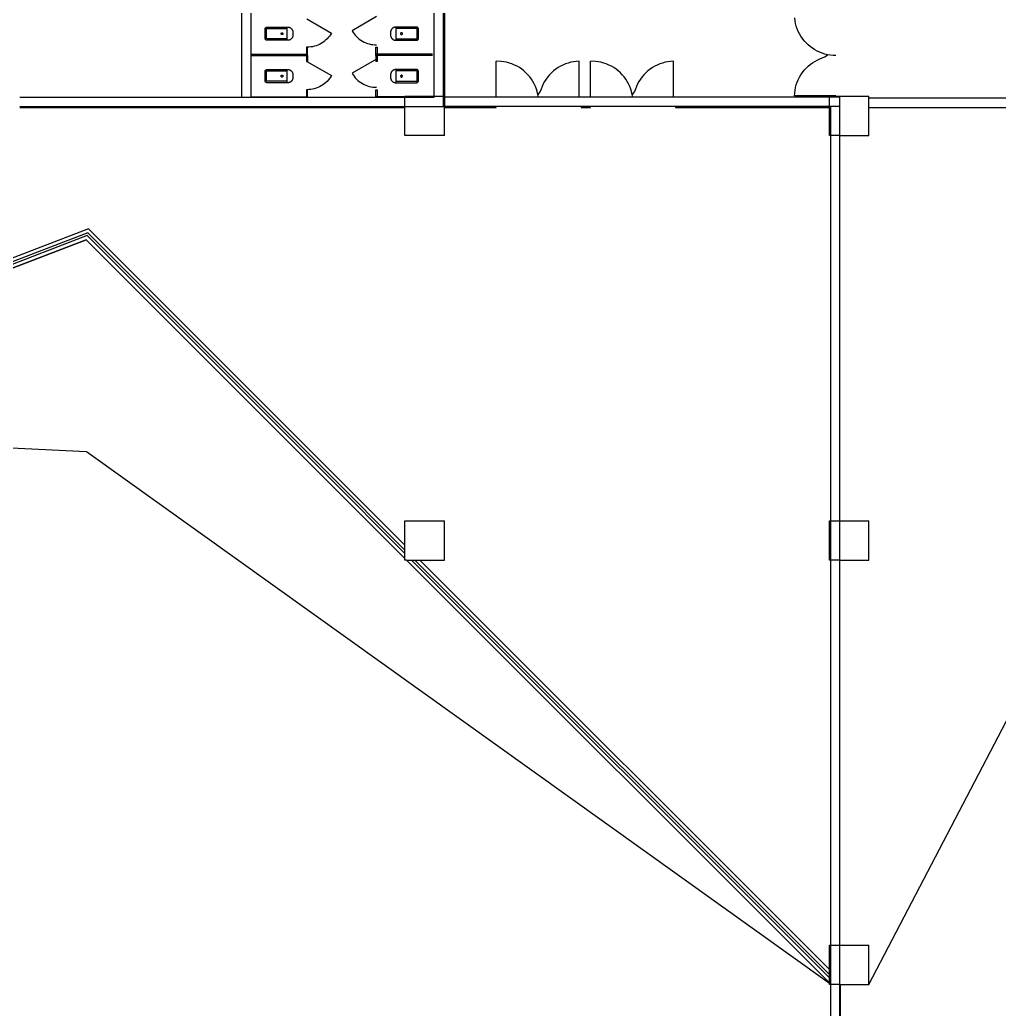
# Model space of a CAD drawing. Extents: x -81148 to 10972, y -53931 to 52487.
# Drawn here: x -32708 to -11947, y -8911 to 12071 of the extents above; entities that cross this region are included whole.
import ezdxf

# ---------------------------------------------------------------- set-up
doc = ezdxf.new("R2010")
doc.units = 0
doc.layers.get('0').update_dxf_attribs({"linetype": 'CONTINUOUS'})

msp = doc.modelspace()

# ---------------------------------------------------------------- linework, layer by layer
for p, q in [((-23925, 10449), (-23925, 18614)), ((-23725, 10449), (-23725, 18614)), ((-28008, 14314), (-28008, 10431)), ((-23708, 14314), (-23708, 10449)), ((-27808, 12214), (-27808, 11339)), ((-26620, 12089), (-26101, 11789)), ((-25145, 12139), (-25665, 11839)), ((-16274, 12051), (-16282, 12110)), ((-16263, 11993), (-16274, 12051)), ((-16248, 11936), (-16263, 11993)), ((-27508, 11881), (-27507, 11884)), ((-27508, 11878), (-27508, 11881)), ((-27508, 11876), (-27508, 11878)), ((-27508, 11676), (-27508, 11876)), ((-27507, 11886), (-27506, 11889)), ((-27507, 11884), (-27507, 11886)), ((-27506, 11889), (-27505, 11891)), ((-27505, 11891), (-27504, 11894)), ((-27504, 11894), (-27503, 11896)), ((-27503, 11896), (-27501, 11898)), ((-27501, 11898), (-27500, 11900)), ((-27500, 11900), (-27498, 11902)), ((-27498, 11902), (-27496, 11904)), ((-27496, 11904), (-27494, 11906)), ((-27494, 11906), (-27492, 11908)), ((-27492, 11908), (-27490, 11909)), ((-27490, 11909), (-27488, 11910)), ((-27488, 11910), (-27486, 11912)), ((-27486, 11912), (-27483, 11913)), ((-27483, 11913), (-27481, 11914)), ((-27481, 11914), (-27478, 11914)), ((-27478, 11914), (-27476, 11915)), ((-27478, 11878), (-27477, 11879)), ((-27478, 11877), (-27478, 11878)), ((-27478, 11878), (-27478, 11878)), ((-27478, 11876), (-27478, 11877)), ((-27478, 11676), (-27478, 11876)), ((-27478, 11876), (-27478, 11876)), ((-27477, 11880), (-27477, 11881)), ((-27477, 11881), (-27476, 11881)), ((-27477, 11879), (-27477, 11880)), ((-27477, 11880), (-27477, 11880)), ((-27476, 11915), (-27473, 11915)), ((-27476, 11881), (-27476, 11882)), ((-27476, 11882), (-27475, 11882)), ((-27475, 11883), (-27474, 11884)), ((-27475, 11882), (-27475, 11883)), ((-27475, 11883), (-27475, 11883)), ((-27474, 11884), (-27473, 11884)), ((-27473, 11915), (-27471, 11916)), ((-27473, 11884), (-27473, 11885)), ((-27473, 11885), (-27472, 11885)), ((-27472, 11885), (-27472, 11885)), ((-27472, 11885), (-27471, 11885)), ((-27471, 11916), (-27468, 11916)), ((-27471, 11885), (-27470, 11886)), ((-27471, 11885), (-27471, 11885)), ((-27470, 11886), (-27469, 11886)), ((-27469, 11886), (-27469, 11886)), ((-27469, 11886), (-27468, 11886)), ((-27468, 11916), (-27038, 11916)), ((-27468, 11886), (-27038, 11886)), ((-27169, 11781), (-27168, 11782)), ((-27169, 11780), (-27169, 11781)), ((-27169, 11779), (-27169, 11780)), ((-27169, 11777), (-27169, 11779)), ((-27169, 11776), (-27169, 11777)), ((-27169, 11775), (-27169, 11776)), ((-27169, 11773), (-27169, 11775)), ((-27169, 11772), (-27169, 11773)), ((-27169, 11771), (-27169, 11772)), ((-27168, 11770), (-27169, 11771)), ((-27168, 11784), (-27167, 11785)), ((-27168, 11782), (-27168, 11784)), ((-27168, 11768), (-27168, 11770)), ((-27167, 11767), (-27168, 11768)), ((-27167, 11786), (-27166, 11787)), ((-27167, 11785), (-27167, 11786)), ((-27167, 11766), (-27167, 11767)), ((-27166, 11765), (-27167, 11766)), ((-27166, 11787), (-27165, 11788)), ((-27165, 11764), (-27166, 11765)), ((-27165, 11788), (-27164, 11789)), ((-27164, 11763), (-27165, 11764)), ((-27164, 11789), (-27163, 11790)), ((-27163, 11762), (-27164, 11763)), ((-27163, 11790), (-27162, 11791)), ((-27162, 11761), (-27163, 11762)), ((-27162, 11791), (-27161, 11792)), ((-27161, 11760), (-27162, 11761)), ((-27161, 11792), (-27160, 11793)), ((-27160, 11759), (-27161, 11760)), ((-27160, 11793), (-27159, 11793)), ((-27159, 11759), (-27160, 11759)), ((-27159, 11793), (-27158, 11794)), ((-27158, 11758), (-27159, 11759)), ((-27158, 11794), (-27157, 11795)), ((-27157, 11758), (-27158, 11758)), ((-27157, 11795), (-27156, 11795)), ((-27156, 11757), (-27157, 11758)), ((-27156, 11795), (-27154, 11795)), ((-27154, 11757), (-27156, 11757)), ((-27154, 11795), (-27153, 11796)), ((-27153, 11756), (-27154, 11757)), ((-27153, 11796), (-27152, 11796)), ((-27152, 11756), (-27153, 11756)), ((-27152, 11796), (-27151, 11796)), ((-27151, 11756), (-27152, 11756)), ((-27151, 11796), (-27149, 11796)), ((-27149, 11756), (-27151, 11756)), ((-27149, 11796), (-27148, 11796)), ((-27148, 11756), (-27149, 11756)), ((-27148, 11796), (-27147, 11796)), ((-27147, 11756), (-27148, 11756)), ((-27147, 11796), (-27145, 11796)), ((-27145, 11756), (-27147, 11756)), ((-27145, 11796), (-27144, 11795)), ((-27144, 11757), (-27145, 11756)), ((-27144, 11795), (-27143, 11795)), ((-27143, 11757), (-27144, 11757)), ((-27143, 11795), (-27142, 11795)), ((-27142, 11758), (-27143, 11757)), ((-27142, 11795), (-27140, 11794)), ((-27140, 11758), (-27142, 11758)), ((-27140, 11794), (-27139, 11793)), ((-27139, 11759), (-27140, 11758)), ((-27139, 11793), (-27138, 11793)), ((-27138, 11759), (-27139, 11759)), ((-27138, 11793), (-27137, 11792)), ((-27137, 11760), (-27138, 11759)), ((-27137, 11792), (-27136, 11791)), ((-27136, 11761), (-27137, 11760)), ((-27136, 11791), (-27135, 11790)), ((-27135, 11762), (-27136, 11761)), ((-27135, 11790), (-27134, 11789)), ((-27134, 11763), (-27135, 11762)), ((-27134, 11789), (-27133, 11788)), ((-27133, 11764), (-27134, 11763)), ((-27133, 11788), (-27133, 11787)), ((-27133, 11787), (-27132, 11786)), ((-27132, 11766), (-27133, 11765)), ((-27133, 11765), (-27133, 11764)), ((-27132, 11786), (-27131, 11785)), ((-27131, 11767), (-27132, 11766)), ((-27131, 11785), (-27131, 11784)), ((-27131, 11784), (-27130, 11782)), ((-27130, 11770), (-27131, 11768)), ((-27131, 11768), (-27131, 11767)), ((-27130, 11782), (-27130, 11781)), ((-27130, 11781), (-27130, 11780)), ((-27130, 11780), (-27129, 11779)), ((-27129, 11773), (-27130, 11772)), ((-27130, 11772), (-27130, 11771)), ((-27130, 11771), (-27130, 11770)), ((-27129, 11779), (-27129, 11777)), ((-27129, 11777), (-27129, 11776)), ((-27129, 11776), (-27129, 11775)), ((-27129, 11775), (-27129, 11773)), ((-27038, 11916), (-27028, 11916)), ((-27038, 11886), (-27038, 11916)), ((-27038, 11666), (-27038, 11886)), ((-27028, 11916), (-27021, 11916)), ((-27021, 11916), (-27014, 11915)), ((-27014, 11915), (-27007, 11914)), ((-27007, 11914), (-27000, 11912)), ((-27000, 11912), (-26993, 11910)), ((-26993, 11910), (-26986, 11907)), ((-26986, 11907), (-26980, 11904)), ((-26980, 11904), (-26973, 11901)), ((-26973, 11901), (-26967, 11897)), ((-26967, 11897), (-26961, 11893)), ((-26961, 11893), (-26956, 11889)), ((-26956, 11889), (-26950, 11884)), ((-26950, 11884), (-26946, 11878)), ((-26946, 11878), (-26941, 11873)), ((-26941, 11873), (-26937, 11867)), ((-26937, 11867), (-26933, 11861)), ((-26933, 11861), (-26930, 11854)), ((-26930, 11854), (-26927, 11848)), ((-26927, 11848), (-26924, 11841)), ((-26924, 11841), (-26922, 11834)), ((-26922, 11834), (-26920, 11827)), ((-26920, 11827), (-26919, 11820)), ((-26919, 11820), (-26918, 11813)), ((-26918, 11813), (-26918, 11806)), ((-26918, 11806), (-26918, 11746)), ((-26122, 11755), (-26144, 11723)), ((-26101, 11789), (-26122, 11755)), ((-25665, 11839), (-25644, 11805)), ((-25644, 11805), (-25621, 11773)), ((-25621, 11773), (-25597, 11743)), ((-24847, 11813), (-24848, 11806)), ((-24848, 11806), (-24848, 11746)), ((-24845, 11827), (-24847, 11820)), ((-24847, 11820), (-24847, 11813)), ((-24844, 11834), (-24845, 11827)), ((-24842, 11841), (-24844, 11834)), ((-24839, 11848), (-24842, 11841)), ((-24836, 11854), (-24839, 11848)), ((-24833, 11861), (-24836, 11854)), ((-24829, 11867), (-24833, 11861)), ((-24825, 11873), (-24829, 11867)), ((-24820, 11878), (-24825, 11873)), ((-24815, 11884), (-24820, 11878)), ((-24810, 11889), (-24815, 11884)), ((-24805, 11893), (-24810, 11889)), ((-24799, 11897), (-24805, 11893)), ((-24793, 11901), (-24799, 11897)), ((-24786, 11904), (-24793, 11901)), ((-24780, 11907), (-24786, 11904)), ((-24773, 11910), (-24780, 11907)), ((-24766, 11912), (-24773, 11910)), ((-24759, 11914), (-24766, 11912)), ((-24752, 11915), (-24759, 11914)), ((-24745, 11916), (-24752, 11915)), ((-24738, 11916), (-24745, 11916)), ((-24728, 11916), (-24738, 11916)), ((-24298, 11916), (-24728, 11916)), ((-24728, 11886), (-24728, 11916)), ((-24298, 11886), (-24728, 11886)), ((-24728, 11666), (-24728, 11886)), ((-24636, 11777), (-24637, 11776)), ((-24637, 11776), (-24636, 11775)), ((-24635, 11782), (-24636, 11781)), ((-24636, 11781), (-24636, 11780)), ((-24636, 11780), (-24636, 11779)), ((-24636, 11779), (-24636, 11777)), ((-24636, 11775), (-24636, 11773)), ((-24636, 11773), (-24636, 11772)), ((-24636, 11772), (-24636, 11771)), ((-24636, 11771), (-24635, 11770)), ((-24634, 11785), (-24635, 11784)), ((-24635, 11784), (-24635, 11782)), ((-24635, 11770), (-24635, 11768)), ((-24635, 11768), (-24634, 11767)), ((-24633, 11787), (-24634, 11786)), ((-24634, 11786), (-24634, 11785)), ((-24634, 11767), (-24634, 11766)), ((-24634, 11766), (-24633, 11765)), ((-24632, 11788), (-24633, 11787)), ((-24633, 11765), (-24632, 11764)), ((-24631, 11790), (-24632, 11789)), ((-24632, 11789), (-24632, 11788)), ((-24632, 11764), (-24632, 11763)), ((-24632, 11763), (-24631, 11762)), ((-24630, 11791), (-24631, 11790)), ((-24631, 11762), (-24630, 11761)), ((-24629, 11792), (-24630, 11791)), ((-24630, 11761), (-24629, 11760)), ((-24628, 11793), (-24629, 11792)), ((-24629, 11760), (-24628, 11759)), ((-24627, 11793), (-24628, 11793)), ((-24628, 11759), (-24627, 11759)), ((-24625, 11794), (-24627, 11793)), ((-24627, 11759), (-24625, 11758)), ((-24624, 11795), (-24625, 11794)), ((-24625, 11758), (-24624, 11758)), ((-24623, 11795), (-24624, 11795)), ((-24624, 11758), (-24623, 11757)), ((-24622, 11795), (-24623, 11795)), ((-24623, 11757), (-24622, 11757)), ((-24620, 11796), (-24622, 11795)), ((-24622, 11757), (-24620, 11756)), ((-24619, 11796), (-24620, 11796)), ((-24620, 11756), (-24619, 11756)), ((-24618, 11796), (-24619, 11796)), ((-24619, 11756), (-24618, 11756)), ((-24617, 11796), (-24618, 11796)), ((-24618, 11756), (-24617, 11756)), ((-24615, 11796), (-24617, 11796)), ((-24617, 11756), (-24615, 11756)), ((-24614, 11796), (-24615, 11796)), ((-24615, 11756), (-24614, 11756)), ((-24613, 11796), (-24614, 11796)), ((-24614, 11756), (-24613, 11756)), ((-24611, 11795), (-24613, 11796)), ((-24613, 11756), (-24611, 11757)), ((-24610, 11795), (-24611, 11795)), ((-24611, 11757), (-24610, 11757)), ((-24609, 11795), (-24610, 11795)), ((-24610, 11757), (-24609, 11758)), ((-24608, 11794), (-24609, 11795)), ((-24609, 11758), (-24608, 11758)), ((-24607, 11793), (-24608, 11794)), ((-24608, 11758), (-24607, 11759)), ((-24605, 11793), (-24607, 11793)), ((-24607, 11759), (-24605, 11759)), ((-24604, 11792), (-24605, 11793)), ((-24605, 11759), (-24604, 11760)), ((-24603, 11791), (-24604, 11792)), ((-24604, 11760), (-24603, 11761)), ((-24602, 11790), (-24603, 11791)), ((-24603, 11761), (-24602, 11762)), ((-24601, 11789), (-24602, 11790)), ((-24602, 11762), (-24601, 11763)), ((-24601, 11788), (-24601, 11789)), ((-24600, 11787), (-24601, 11788)), ((-24601, 11764), (-24600, 11765)), ((-24601, 11763), (-24601, 11764)), ((-24599, 11786), (-24600, 11787)), ((-24600, 11765), (-24599, 11766)), ((-24599, 11785), (-24599, 11786)), ((-24598, 11784), (-24599, 11785)), ((-24599, 11767), (-24598, 11768)), ((-24599, 11766), (-24599, 11767)), ((-24598, 11782), (-24598, 11784)), ((-24597, 11781), (-24598, 11782)), ((-24598, 11770), (-24597, 11771)), ((-24598, 11768), (-24598, 11770)), ((-24597, 11780), (-24597, 11781)), ((-24597, 11779), (-24597, 11780)), ((-24597, 11777), (-24597, 11779)), ((-24597, 11776), (-24597, 11777)), ((-24597, 11775), (-24597, 11776)), ((-24597, 11773), (-24597, 11775)), ((-24597, 11772), (-24597, 11773)), ((-24597, 11771), (-24597, 11772)), ((-24295, 11916), (-24298, 11916)), ((-24297, 11886), (-24298, 11886)), ((-24296, 11886), (-24297, 11886)), ((-24297, 11886), (-24297, 11886)), ((-24295, 11885), (-24296, 11886)), ((-24293, 11915), (-24295, 11916)), ((-24294, 11885), (-24295, 11885)), ((-24295, 11885), (-24295, 11885)), ((-24293, 11885), (-24294, 11885)), ((-24290, 11915), (-24293, 11915)), ((-24292, 11884), (-24293, 11885)), ((-24293, 11885), (-24293, 11885)), ((-24291, 11883), (-24292, 11884)), ((-24292, 11884), (-24292, 11884)), ((-24290, 11882), (-24291, 11883)), ((-24291, 11883), (-24291, 11883)), ((-24288, 11914), (-24290, 11915)), ((-24290, 11881), (-24290, 11882)), ((-24290, 11882), (-24290, 11882)), ((-24289, 11881), (-24290, 11881)), ((-24289, 11880), (-24289, 11881)), ((-24288, 11879), (-24289, 11880)), ((-24289, 11880), (-24289, 11880)), ((-24285, 11914), (-24288, 11914)), ((-24288, 11878), (-24288, 11879)), ((-24288, 11877), (-24288, 11878)), ((-24288, 11878), (-24288, 11878)), ((-24288, 11876), (-24288, 11877)), ((-24288, 11676), (-24288, 11876)), ((-24288, 11876), (-24288, 11876)), ((-24283, 11913), (-24285, 11914)), ((-24280, 11912), (-24283, 11913)), ((-24278, 11910), (-24280, 11912)), ((-24276, 11909), (-24278, 11910)), ((-24274, 11908), (-24276, 11909)), ((-24272, 11906), (-24274, 11908)), ((-24270, 11904), (-24272, 11906)), ((-24268, 11902), (-24270, 11904)), ((-24266, 11900), (-24268, 11902)), ((-24265, 11898), (-24266, 11900)), ((-24263, 11896), (-24265, 11898)), ((-24262, 11894), (-24263, 11896)), ((-24261, 11891), (-24262, 11894)), ((-24260, 11889), (-24261, 11891)), ((-24259, 11886), (-24260, 11889)), ((-24259, 11884), (-24259, 11886)), ((-24258, 11881), (-24259, 11884)), ((-24258, 11878), (-24258, 11881)), ((-24258, 11876), (-24258, 11878)), ((-24258, 11676), (-24258, 11876)), ((-16229, 11881), (-16248, 11936)), ((-16206, 11826), (-16229, 11881)), ((-16180, 11774), (-16206, 11826)), ((-16150, 11723), (-16180, 11774)), ((-27508, 11674), (-27508, 11676)), ((-27508, 11671), (-27508, 11674)), ((-27507, 11668), (-27508, 11671)), ((-27507, 11666), (-27507, 11668)), ((-27506, 11663), (-27507, 11666)), ((-27505, 11661), (-27506, 11663)), ((-27504, 11659), (-27505, 11661)), ((-27503, 11656), (-27504, 11659)), ((-27501, 11654), (-27503, 11656)), ((-27500, 11652), (-27501, 11654)), ((-27498, 11650), (-27500, 11652)), ((-27496, 11648), (-27498, 11650)), ((-27494, 11646), (-27496, 11648)), ((-27492, 11645), (-27494, 11646)), ((-27490, 11643), (-27492, 11645)), ((-27488, 11642), (-27490, 11643)), ((-27486, 11640), (-27488, 11642)), ((-27483, 11639), (-27486, 11640)), ((-27481, 11638), (-27483, 11639)), ((-27478, 11638), (-27481, 11638)), ((-27478, 11675), (-27478, 11676)), ((-27478, 11676), (-27478, 11676)), ((-27478, 11674), (-27478, 11675)), ((-27477, 11673), (-27478, 11674)), ((-27478, 11674), (-27478, 11674)), ((-27476, 11637), (-27478, 11638)), ((-27477, 11672), (-27477, 11673)), ((-27477, 11671), (-27477, 11672)), ((-27477, 11672), (-27477, 11672)), ((-27476, 11671), (-27477, 11671)), ((-27476, 11670), (-27476, 11671)), ((-27475, 11670), (-27476, 11670)), ((-27473, 11637), (-27476, 11637)), ((-27475, 11669), (-27475, 11670)), ((-27474, 11668), (-27475, 11669)), ((-27475, 11669), (-27475, 11669)), ((-27473, 11668), (-27474, 11668)), ((-27472, 11667), (-27473, 11668)), ((-27473, 11668), (-27473, 11668)), ((-27471, 11636), (-27473, 11637)), ((-27471, 11667), (-27472, 11667)), ((-27472, 11667), (-27472, 11667)), ((-27470, 11666), (-27471, 11667)), ((-27471, 11667), (-27471, 11667)), ((-27468, 11636), (-27471, 11636)), ((-27469, 11666), (-27470, 11666)), ((-27468, 11666), (-27469, 11666)), ((-27469, 11666), (-27469, 11666)), ((-27038, 11666), (-27468, 11666)), ((-27038, 11636), (-27468, 11636)), ((-27038, 11636), (-27038, 11666)), ((-27028, 11636), (-27038, 11636)), ((-27021, 11637), (-27028, 11636)), ((-27014, 11637), (-27021, 11637)), ((-27007, 11638), (-27014, 11637)), ((-27000, 11640), (-27007, 11638)), ((-26993, 11642), (-27000, 11640)), ((-26986, 11645), (-26993, 11642)), ((-26980, 11648), (-26986, 11645)), ((-26973, 11651), (-26980, 11648)), ((-26967, 11655), (-26973, 11651)), ((-26961, 11659), (-26967, 11655)), ((-26956, 11664), (-26961, 11659)), ((-26950, 11668), (-26956, 11664)), ((-26946, 11674), (-26950, 11668)), ((-26941, 11679), (-26946, 11674)), ((-26937, 11685), (-26941, 11679)), ((-26933, 11691), (-26937, 11685)), ((-26930, 11698), (-26933, 11691)), ((-26927, 11704), (-26930, 11698)), ((-26924, 11711), (-26927, 11704)), ((-26922, 11718), (-26924, 11711)), ((-26920, 11725), (-26922, 11718)), ((-26919, 11732), (-26920, 11725)), ((-26918, 11739), (-26919, 11732)), ((-26918, 11746), (-26918, 11739)), ((-26355, 11550), (-26391, 11534)), ((-26320, 11569), (-26355, 11550)), ((-26287, 11590), (-26320, 11569)), ((-26255, 11613), (-26287, 11590)), ((-26225, 11637), (-26255, 11613)), ((-26196, 11664), (-26225, 11637)), ((-26169, 11693), (-26196, 11664)), ((-26144, 11723), (-26169, 11693)), ((-25597, 11743), (-25570, 11714)), ((-25570, 11714), (-25541, 11687)), ((-25541, 11687), (-25511, 11663)), ((-25511, 11663), (-25479, 11640)), ((-25479, 11640), (-25445, 11619)), ((-25445, 11619), (-25411, 11600)), ((-25411, 11600), (-25375, 11584)), ((-25375, 11584), (-25338, 11570)), ((-25338, 11570), (-25301, 11559)), ((-25301, 11559), (-25262, 11550)), ((-25262, 11550), (-25224, 11544)), ((-25224, 11544), (-25185, 11540)), ((-24848, 11746), (-24847, 11739)), ((-24847, 11739), (-24847, 11732)), ((-24847, 11732), (-24845, 11725)), ((-24845, 11725), (-24844, 11718)), ((-24844, 11718), (-24842, 11711)), ((-24842, 11711), (-24839, 11704)), ((-24839, 11704), (-24836, 11698)), ((-24836, 11698), (-24833, 11691)), ((-24833, 11691), (-24829, 11685)), ((-24829, 11685), (-24825, 11679)), ((-24825, 11679), (-24820, 11674)), ((-24820, 11674), (-24815, 11668)), ((-24815, 11668), (-24810, 11664)), ((-24810, 11664), (-24805, 11659)), ((-24805, 11659), (-24799, 11655)), ((-24799, 11655), (-24793, 11651)), ((-24793, 11651), (-24786, 11648)), ((-24786, 11648), (-24780, 11645)), ((-24780, 11645), (-24773, 11642)), ((-24773, 11642), (-24766, 11640)), ((-24766, 11640), (-24759, 11638)), ((-24759, 11638), (-24752, 11637)), ((-24752, 11637), (-24745, 11637)), ((-24745, 11637), (-24738, 11636)), ((-24738, 11636), (-24728, 11636)), ((-24728, 11666), (-24298, 11666)), ((-24728, 11636), (-24728, 11666)), ((-24728, 11636), (-24298, 11636)), ((-24298, 11666), (-24297, 11666)), ((-24298, 11636), (-24295, 11636)), ((-24297, 11666), (-24297, 11666)), ((-24297, 11666), (-24296, 11666)), ((-24296, 11666), (-24295, 11667)), ((-24295, 11667), (-24295, 11667)), ((-24295, 11667), (-24294, 11667)), ((-24295, 11636), (-24293, 11637)), ((-24294, 11667), (-24293, 11667)), ((-24293, 11667), (-24293, 11668)), ((-24293, 11668), (-24292, 11668)), ((-24293, 11637), (-24290, 11637)), ((-24292, 11668), (-24291, 11669)), ((-24292, 11668), (-24292, 11668)), ((-24291, 11669), (-24290, 11670)), ((-24291, 11669), (-24291, 11669)), ((-24290, 11670), (-24290, 11671)), ((-24290, 11671), (-24289, 11671)), ((-24290, 11670), (-24290, 11670)), ((-24290, 11637), (-24288, 11638)), ((-24289, 11672), (-24288, 11673)), ((-24289, 11671), (-24289, 11672)), ((-24289, 11672), (-24289, 11672)), ((-24288, 11675), (-24288, 11676)), ((-24288, 11676), (-24288, 11676)), ((-24288, 11674), (-24288, 11675)), ((-24288, 11673), (-24288, 11674)), ((-24288, 11674), (-24288, 11674)), ((-24288, 11638), (-24285, 11638)), ((-24285, 11638), (-24283, 11639)), ((-24283, 11639), (-24280, 11640)), ((-24280, 11640), (-24278, 11642)), ((-24278, 11642), (-24276, 11643)), ((-24276, 11643), (-24274, 11645)), ((-24274, 11645), (-24272, 11646)), ((-24272, 11646), (-24270, 11648)), ((-24270, 11648), (-24268, 11650)), ((-24268, 11650), (-24266, 11652)), ((-24266, 11652), (-24265, 11654)), ((-24265, 11654), (-24263, 11656)), ((-24263, 11656), (-24262, 11659)), ((-24262, 11659), (-24261, 11661)), ((-24261, 11661), (-24260, 11663)), ((-24260, 11663), (-24259, 11666)), ((-24259, 11668), (-24258, 11671)), ((-24259, 11666), (-24259, 11668)), ((-24258, 11674), (-24258, 11676)), ((-24258, 11671), (-24258, 11674)), ((-16117, 11674), (-16150, 11723)), ((-16081, 11627), (-16117, 11674)), ((-16041, 11584), (-16081, 11627)), ((-15999, 11542), (-16041, 11584)), ((-15954, 11504), (-15999, 11542)), ((-27808, 11339), (-26633, 11339)), ((-27808, 11339), (-27808, 10431)), ((-26633, 11489), (-26633, 11339)), ((-26608, 11489), (-26633, 11489)), ((-26633, 11339), (-26608, 11339)), ((-26581, 11490), (-26620, 11489)), ((-26608, 11339), (-26608, 11489)), ((-26608, 11314), (-26608, 11339)), ((-26542, 11494), (-26581, 11490)), ((-26503, 11500), (-26542, 11494)), ((-26465, 11509), (-26503, 11500)), ((-26428, 11520), (-26465, 11509)), ((-26391, 11534), (-26428, 11520)), ((-25185, 11540), (-25145, 11539)), ((-25158, 11489), (-25133, 11489)), ((-25158, 11339), (-25158, 11489)), ((-25158, 11314), (-25158, 11339)), ((-25133, 11339), (-25158, 11339)), ((-25133, 11489), (-25133, 11339)), ((-23958, 11339), (-25133, 11339)), ((-15907, 11469), (-15954, 11504)), ((-15857, 11437), (-15907, 11469)), ((-15806, 11409), (-15857, 11437)), ((-15752, 11384), (-15806, 11409)), ((-15697, 11363), (-15752, 11384)), ((-15641, 11345), (-15697, 11363)), ((-15584, 11331), (-15641, 11345)), ((-15641, 11282), (-15584, 11331)), ((-15525, 11321), (-15584, 11331)), ((-27808, 11314), (-26633, 11314)), ((-26633, 11314), (-26633, 11189)), ((-26633, 11314), (-26608, 11314)), ((-26633, 11189), (-26608, 11189)), ((-26620, 11189), (-26101, 10889)), ((-26608, 11314), (-26608, 11189)), ((-25145, 11239), (-25665, 10939)), ((-25158, 11314), (-25158, 11189)), ((-25133, 11314), (-25158, 11314)), ((-25133, 11189), (-25158, 11189)), ((-23958, 11314), (-25133, 11314)), ((-25133, 11314), (-25133, 11189)), ((-22608, 10431), (-22608, 11191)), ((-22504, 11187), (-22608, 11191)), ((-22446, 11180), (-22504, 11187)), ((-22388, 11169), (-22446, 11180)), ((-22331, 11153), (-22388, 11169)), ((-22275, 11134), (-22331, 11153)), ((-22221, 11112), (-22275, 11134)), ((-21141, 11134), (-21195, 11112)), ((-21085, 11153), (-21141, 11134)), ((-21028, 11169), (-21085, 11153)), ((-20970, 11180), (-21028, 11169)), ((-20912, 11187), (-20970, 11180)), ((-20853, 11191), (-20912, 11187)), ((-20853, 10431), (-20853, 11191)), ((-20608, 10431), (-20608, 11191)), ((-20504, 11187), (-20608, 11191)), ((-20446, 11180), (-20504, 11187)), ((-20388, 11169), (-20446, 11180)), ((-20331, 11153), (-20388, 11169)), ((-20275, 11134), (-20331, 11153)), ((-20221, 11112), (-20275, 11134)), ((-19141, 11134), (-19195, 11112)), ((-19085, 11153), (-19141, 11134)), ((-19028, 11169), (-19085, 11153)), ((-18970, 11180), (-19028, 11169)), ((-18912, 11187), (-18970, 11180)), ((-18853, 11191), (-18912, 11187)), ((-18853, 10431), (-18853, 11191)), ((-15999, 11085), (-15954, 11123)), ((-15954, 11123), (-15907, 11158)), ((-15907, 11158), (-15857, 11190)), ((-15857, 11190), (-15806, 11218)), ((-15806, 11218), (-15752, 11243)), ((-15752, 11243), (-15697, 11265)), ((-15697, 11265), (-15641, 11282)), ((-15467, 11316), (-15525, 11321)), ((-15408, 11314), (-15467, 11316)), ((-27508, 10981), (-27507, 10984)), ((-27508, 10978), (-27508, 10981)), ((-27508, 10976), (-27508, 10978)), ((-27508, 10776), (-27508, 10976)), ((-27507, 10986), (-27506, 10989)), ((-27507, 10984), (-27507, 10986)), ((-27506, 10989), (-27505, 10991)), ((-27505, 10991), (-27504, 10994)), ((-27504, 10994), (-27503, 10996)), ((-27503, 10996), (-27501, 10998)), ((-27501, 10998), (-27500, 11000)), ((-27500, 11000), (-27498, 11002)), ((-27498, 11002), (-27496, 11004)), ((-27496, 11004), (-27494, 11006)), ((-27494, 11006), (-27492, 11008)), ((-27492, 11008), (-27490, 11009)), ((-27490, 11009), (-27488, 11010)), ((-27488, 11010), (-27486, 11012)), ((-27486, 11012), (-27483, 11013)), ((-27483, 11013), (-27481, 11014)), ((-27481, 11014), (-27478, 11014)), ((-27478, 11014), (-27476, 11015)), ((-27478, 10978), (-27477, 10979)), ((-27478, 10977), (-27478, 10978)), ((-27478, 10978), (-27478, 10978)), ((-27478, 10976), (-27478, 10977)), ((-27478, 10776), (-27478, 10976)), ((-27478, 10976), (-27478, 10976)), ((-27477, 10980), (-27477, 10981)), ((-27477, 10981), (-27476, 10981)), ((-27477, 10979), (-27477, 10980)), ((-27477, 10980), (-27477, 10980)), ((-27476, 11015), (-27473, 11015)), ((-27476, 10981), (-27476, 10982)), ((-27476, 10982), (-27475, 10982)), ((-27475, 10983), (-27474, 10984)), ((-27475, 10982), (-27475, 10983)), ((-27475, 10983), (-27475, 10983)), ((-27474, 10984), (-27473, 10984)), ((-27473, 11015), (-27471, 11016)), ((-27473, 10984), (-27473, 10985)), ((-27473, 10985), (-27472, 10985)), ((-27472, 10985), (-27472, 10985)), ((-27472, 10985), (-27471, 10985)), ((-27471, 11016), (-27468, 11016)), ((-27471, 10985), (-27470, 10986)), ((-27471, 10985), (-27471, 10985)), ((-27470, 10986), (-27469, 10986)), ((-27469, 10986), (-27469, 10986)), ((-27469, 10986), (-27468, 10986)), ((-27468, 11016), (-27038, 11016)), ((-27468, 10986), (-27038, 10986)), ((-27038, 11016), (-27028, 11016)), ((-27038, 10986), (-27038, 11016)), ((-27038, 10766), (-27038, 10986)), ((-27028, 11016), (-27021, 11016)), ((-27021, 11016), (-27014, 11015)), ((-27014, 11015), (-27007, 11014)), ((-27007, 11014), (-27000, 11012)), ((-27000, 11012), (-26993, 11010)), ((-26993, 11010), (-26986, 11007)), ((-26986, 11007), (-26980, 11004)), ((-26980, 11004), (-26973, 11001)), ((-26973, 11001), (-26967, 10997)), ((-26967, 10997), (-26961, 10993)), ((-26961, 10993), (-26956, 10989)), ((-26956, 10989), (-26950, 10984)), ((-26950, 10984), (-26946, 10978)), ((-26946, 10978), (-26941, 10973)), ((-26941, 10973), (-26937, 10967)), ((-26937, 10967), (-26933, 10961)), ((-26933, 10961), (-26930, 10954)), ((-26930, 10954), (-26927, 10948)), ((-26927, 10948), (-26924, 10941)), ((-26924, 10941), (-26922, 10934)), ((-26922, 10934), (-26920, 10927)), ((-26920, 10927), (-26919, 10920)), ((-26919, 10920), (-26918, 10913)), ((-26918, 10913), (-26918, 10906)), ((-25665, 10939), (-25644, 10905)), ((-24847, 10913), (-24848, 10906)), ((-24845, 10927), (-24847, 10920)), ((-24847, 10920), (-24847, 10913)), ((-24844, 10934), (-24845, 10927)), ((-24842, 10941), (-24844, 10934)), ((-24839, 10948), (-24842, 10941)), ((-24836, 10954), (-24839, 10948)), ((-24833, 10961), (-24836, 10954)), ((-24829, 10967), (-24833, 10961)), ((-24825, 10973), (-24829, 10967)), ((-24820, 10978), (-24825, 10973)), ((-24815, 10984), (-24820, 10978)), ((-24810, 10989), (-24815, 10984)), ((-24805, 10993), (-24810, 10989)), ((-24799, 10997), (-24805, 10993)), ((-24793, 11001), (-24799, 10997)), ((-24786, 11004), (-24793, 11001)), ((-24780, 11007), (-24786, 11004)), ((-24773, 11010), (-24780, 11007)), ((-24766, 11012), (-24773, 11010)), ((-24759, 11014), (-24766, 11012)), ((-24752, 11015), (-24759, 11014)), ((-24745, 11016), (-24752, 11015)), ((-24738, 11016), (-24745, 11016)), ((-24728, 11016), (-24738, 11016)), ((-24298, 11016), (-24728, 11016)), ((-24728, 10986), (-24728, 11016)), ((-24298, 10986), (-24728, 10986)), ((-24728, 10766), (-24728, 10986)), ((-24295, 11016), (-24298, 11016)), ((-24297, 10986), (-24298, 10986)), ((-24296, 10986), (-24297, 10986)), ((-24297, 10986), (-24297, 10986)), ((-24295, 10985), (-24296, 10986)), ((-24293, 11015), (-24295, 11016)), ((-24294, 10985), (-24295, 10985)), ((-24295, 10985), (-24295, 10985)), ((-24293, 10985), (-24294, 10985)), ((-24290, 11015), (-24293, 11015)), ((-24292, 10984), (-24293, 10985)), ((-24293, 10985), (-24293, 10985)), ((-24291, 10983), (-24292, 10984)), ((-24292, 10984), (-24292, 10984)), ((-24290, 10982), (-24291, 10983)), ((-24291, 10983), (-24291, 10983)), ((-24288, 11014), (-24290, 11015)), ((-24290, 10981), (-24290, 10982)), ((-24290, 10982), (-24290, 10982)), ((-24289, 10981), (-24290, 10981)), ((-24289, 10980), (-24289, 10981)), ((-24288, 10979), (-24289, 10980)), ((-24289, 10980), (-24289, 10980)), ((-24285, 11014), (-24288, 11014)), ((-24288, 10978), (-24288, 10979)), ((-24288, 10977), (-24288, 10978)), ((-24288, 10978), (-24288, 10978)), ((-24288, 10976), (-24288, 10977)), ((-24288, 10776), (-24288, 10976)), ((-24288, 10976), (-24288, 10976)), ((-24283, 11013), (-24285, 11014)), ((-24280, 11012), (-24283, 11013)), ((-24278, 11010), (-24280, 11012)), ((-24276, 11009), (-24278, 11010)), ((-24274, 11008), (-24276, 11009)), ((-24272, 11006), (-24274, 11008)), ((-24270, 11004), (-24272, 11006)), ((-24268, 11002), (-24270, 11004)), ((-24266, 11000), (-24268, 11002)), ((-24265, 10998), (-24266, 11000)), ((-24263, 10996), (-24265, 10998)), ((-24262, 10994), (-24263, 10996)), ((-24261, 10991), (-24262, 10994)), ((-24260, 10989), (-24261, 10991)), ((-24259, 10986), (-24260, 10989)), ((-24259, 10984), (-24259, 10986)), ((-24258, 10981), (-24259, 10984)), ((-24258, 10978), (-24258, 10981)), ((-24258, 10976), (-24258, 10978)), ((-24258, 10776), (-24258, 10976)), ((-22168, 11085), (-22221, 11112)), ((-22117, 11056), (-22168, 11085)), ((-22068, 11022), (-22117, 11056)), ((-22022, 10986), (-22068, 11022)), ((-21978, 10947), (-22022, 10986)), ((-21937, 10905), (-21978, 10947)), ((-21438, 10947), (-21479, 10905)), ((-21394, 10986), (-21438, 10947)), ((-21348, 11022), (-21394, 10986)), ((-21299, 11056), (-21348, 11022)), ((-21248, 11085), (-21299, 11056)), ((-21195, 11112), (-21248, 11085)), ((-20168, 11085), (-20221, 11112)), ((-20117, 11056), (-20168, 11085)), ((-20068, 11022), (-20117, 11056)), ((-20022, 10986), (-20068, 11022)), ((-19978, 10947), (-20022, 10986)), ((-19937, 10905), (-19978, 10947)), ((-19438, 10947), (-19479, 10905)), ((-19394, 10986), (-19438, 10947)), ((-19348, 11022), (-19394, 10986)), ((-19299, 11056), (-19348, 11022)), ((-19248, 11085), (-19299, 11056)), ((-19195, 11112), (-19248, 11085)), ((-16150, 10904), (-16117, 10953)), ((-16117, 10953), (-16081, 11000)), ((-16081, 11000), (-16041, 11044)), ((-16041, 11044), (-15999, 11085)), ((-27508, 10774), (-27508, 10776)), ((-27508, 10771), (-27508, 10774)), ((-27507, 10768), (-27508, 10771)), ((-27507, 10766), (-27507, 10768)), ((-27506, 10763), (-27507, 10766)), ((-27505, 10761), (-27506, 10763)), ((-27504, 10759), (-27505, 10761)), ((-27503, 10756), (-27504, 10759)), ((-27501, 10754), (-27503, 10756)), ((-27500, 10752), (-27501, 10754)), ((-27498, 10750), (-27500, 10752)), ((-27496, 10748), (-27498, 10750)), ((-27494, 10746), (-27496, 10748)), ((-27492, 10745), (-27494, 10746)), ((-27490, 10743), (-27492, 10745)), ((-27488, 10742), (-27490, 10743)), ((-27486, 10740), (-27488, 10742)), ((-27483, 10739), (-27486, 10740)), ((-27481, 10738), (-27483, 10739)), ((-27478, 10738), (-27481, 10738)), ((-27478, 10775), (-27478, 10776)), ((-27478, 10776), (-27478, 10776)), ((-27478, 10774), (-27478, 10775)), ((-27477, 10773), (-27478, 10774)), ((-27478, 10774), (-27478, 10774)), ((-27476, 10737), (-27478, 10738)), ((-27477, 10772), (-27477, 10773)), ((-27477, 10771), (-27477, 10772)), ((-27477, 10772), (-27477, 10772)), ((-27476, 10771), (-27477, 10771)), ((-27476, 10770), (-27476, 10771)), ((-27475, 10770), (-27476, 10770)), ((-27473, 10737), (-27476, 10737)), ((-27475, 10769), (-27475, 10770)), ((-27474, 10768), (-27475, 10769)), ((-27475, 10769), (-27475, 10769)), ((-27473, 10768), (-27474, 10768)), ((-27472, 10767), (-27473, 10768)), ((-27473, 10768), (-27473, 10768)), ((-27471, 10736), (-27473, 10737)), ((-27471, 10767), (-27472, 10767)), ((-27472, 10767), (-27472, 10767)), ((-27470, 10766), (-27471, 10767)), ((-27471, 10767), (-27471, 10767)), ((-27468, 10736), (-27471, 10736)), ((-27469, 10766), (-27470, 10766)), ((-27468, 10766), (-27469, 10766)), ((-27469, 10766), (-27469, 10766)), ((-27038, 10766), (-27468, 10766)), ((-27038, 10736), (-27468, 10736)), ((-27169, 10881), (-27168, 10882)), ((-27169, 10880), (-27169, 10881)), ((-27169, 10879), (-27169, 10880)), ((-27169, 10877), (-27169, 10879)), ((-27169, 10876), (-27169, 10877)), ((-27169, 10875), (-27169, 10876)), ((-27169, 10873), (-27169, 10875)), ((-27169, 10872), (-27169, 10873)), ((-27169, 10871), (-27169, 10872)), ((-27168, 10870), (-27169, 10871)), ((-27168, 10884), (-27167, 10885)), ((-27168, 10882), (-27168, 10884)), ((-27168, 10868), (-27168, 10870)), ((-27167, 10867), (-27168, 10868)), ((-27167, 10886), (-27166, 10887)), ((-27167, 10885), (-27167, 10886)), ((-27167, 10866), (-27167, 10867)), ((-27166, 10865), (-27167, 10866)), ((-27166, 10887), (-27165, 10888)), ((-27165, 10864), (-27166, 10865)), ((-27165, 10888), (-27164, 10889)), ((-27164, 10863), (-27165, 10864)), ((-27164, 10889), (-27163, 10890)), ((-27163, 10862), (-27164, 10863)), ((-27163, 10890), (-27162, 10891)), ((-27162, 10861), (-27163, 10862)), ((-27162, 10891), (-27161, 10892)), ((-27161, 10860), (-27162, 10861)), ((-27161, 10892), (-27160, 10893)), ((-27160, 10859), (-27161, 10860)), ((-27160, 10893), (-27159, 10893)), ((-27159, 10859), (-27160, 10859)), ((-27159, 10893), (-27158, 10894)), ((-27158, 10858), (-27159, 10859)), ((-27158, 10894), (-27157, 10895)), ((-27157, 10858), (-27158, 10858)), ((-27157, 10895), (-27156, 10895)), ((-27156, 10857), (-27157, 10858)), ((-27156, 10895), (-27154, 10895)), ((-27154, 10857), (-27156, 10857)), ((-27154, 10895), (-27153, 10896)), ((-27153, 10856), (-27154, 10857)), ((-27153, 10896), (-27152, 10896)), ((-27152, 10856), (-27153, 10856)), ((-27152, 10896), (-27151, 10896)), ((-27151, 10856), (-27152, 10856)), ((-27151, 10896), (-27149, 10896)), ((-27149, 10856), (-27151, 10856)), ((-27149, 10896), (-27148, 10896)), ((-27148, 10856), (-27149, 10856)), ((-27148, 10896), (-27147, 10896)), ((-27147, 10856), (-27148, 10856)), ((-27147, 10896), (-27145, 10896)), ((-27145, 10856), (-27147, 10856)), ((-27145, 10896), (-27144, 10895)), ((-27144, 10857), (-27145, 10856)), ((-27144, 10895), (-27143, 10895)), ((-27143, 10857), (-27144, 10857)), ((-27143, 10895), (-27142, 10895)), ((-27142, 10858), (-27143, 10857)), ((-27142, 10895), (-27140, 10894)), ((-27140, 10858), (-27142, 10858)), ((-27140, 10894), (-27139, 10893)), ((-27139, 10859), (-27140, 10858)), ((-27139, 10893), (-27138, 10893)), ((-27138, 10859), (-27139, 10859)), ((-27138, 10893), (-27137, 10892)), ((-27137, 10860), (-27138, 10859)), ((-27137, 10892), (-27136, 10891)), ((-27136, 10861), (-27137, 10860)), ((-27136, 10891), (-27135, 10890)), ((-27135, 10862), (-27136, 10861)), ((-27135, 10890), (-27134, 10889)), ((-27134, 10863), (-27135, 10862)), ((-27134, 10889), (-27133, 10888)), ((-27133, 10864), (-27134, 10863)), ((-27133, 10888), (-27133, 10887)), ((-27133, 10887), (-27132, 10886)), ((-27132, 10866), (-27133, 10865)), ((-27133, 10865), (-27133, 10864)), ((-27132, 10886), (-27131, 10885)), ((-27131, 10867), (-27132, 10866)), ((-27131, 10885), (-27131, 10884)), ((-27131, 10884), (-27130, 10882)), ((-27130, 10870), (-27131, 10868)), ((-27131, 10868), (-27131, 10867)), ((-27130, 10882), (-27130, 10881)), ((-27130, 10881), (-27130, 10880)), ((-27130, 10880), (-27129, 10879)), ((-27129, 10873), (-27130, 10872)), ((-27130, 10872), (-27130, 10871)), ((-27130, 10871), (-27130, 10870)), ((-27129, 10879), (-27129, 10877)), ((-27129, 10877), (-27129, 10876)), ((-27129, 10876), (-27129, 10875)), ((-27129, 10875), (-27129, 10873)), ((-27038, 10736), (-27038, 10766)), ((-27028, 10736), (-27038, 10736)), ((-27021, 10737), (-27028, 10736)), ((-27014, 10737), (-27021, 10737)), ((-27007, 10738), (-27014, 10737)), ((-27000, 10740), (-27007, 10738)), ((-26993, 10742), (-27000, 10740)), ((-26986, 10745), (-26993, 10742)), ((-26980, 10748), (-26986, 10745)), ((-26973, 10751), (-26980, 10748)), ((-26967, 10755), (-26973, 10751)), ((-26961, 10759), (-26967, 10755)), ((-26956, 10764), (-26961, 10759)), ((-26950, 10768), (-26956, 10764)), ((-26946, 10774), (-26950, 10768)), ((-26941, 10779), (-26946, 10774)), ((-26937, 10785), (-26941, 10779)), ((-26933, 10791), (-26937, 10785)), ((-26930, 10798), (-26933, 10791)), ((-26927, 10804), (-26930, 10798)), ((-26924, 10811), (-26927, 10804)), ((-26922, 10818), (-26924, 10811)), ((-26920, 10825), (-26922, 10818)), ((-26919, 10832), (-26920, 10825)), ((-26918, 10839), (-26919, 10832)), ((-26918, 10906), (-26918, 10846)), ((-26918, 10846), (-26918, 10839)), ((-26255, 10713), (-26287, 10690)), ((-26225, 10737), (-26255, 10713)), ((-26196, 10764), (-26225, 10737)), ((-26169, 10793), (-26196, 10764)), ((-26144, 10823), (-26169, 10793)), ((-26122, 10855), (-26144, 10823)), ((-26101, 10889), (-26122, 10855)), ((-25644, 10905), (-25621, 10873)), ((-25621, 10873), (-25597, 10843)), ((-25597, 10843), (-25570, 10814)), ((-25570, 10814), (-25541, 10787)), ((-25541, 10787), (-25511, 10763)), ((-25511, 10763), (-25479, 10740)), ((-25479, 10740), (-25445, 10719)), ((-25445, 10719), (-25411, 10700)), ((-24848, 10906), (-24848, 10846)), ((-24848, 10846), (-24847, 10839)), ((-24847, 10839), (-24847, 10832)), ((-24847, 10832), (-24845, 10825)), ((-24845, 10825), (-24844, 10818)), ((-24844, 10818), (-24842, 10811)), ((-24842, 10811), (-24839, 10804)), ((-24839, 10804), (-24836, 10798)), ((-24836, 10798), (-24833, 10791)), ((-24833, 10791), (-24829, 10785)), ((-24829, 10785), (-24825, 10779)), ((-24825, 10779), (-24820, 10774)), ((-24820, 10774), (-24815, 10768)), ((-24815, 10768), (-24810, 10764)), ((-24810, 10764), (-24805, 10759)), ((-24805, 10759), (-24799, 10755)), ((-24799, 10755), (-24793, 10751)), ((-24793, 10751), (-24786, 10748)), ((-24786, 10748), (-24780, 10745)), ((-24780, 10745), (-24773, 10742)), ((-24773, 10742), (-24766, 10740)), ((-24766, 10740), (-24759, 10738)), ((-24759, 10738), (-24752, 10737)), ((-24752, 10737), (-24745, 10737)), ((-24745, 10737), (-24738, 10736)), ((-24738, 10736), (-24728, 10736)), ((-24728, 10766), (-24298, 10766)), ((-24728, 10736), (-24728, 10766)), ((-24728, 10736), (-24298, 10736)), ((-24636, 10877), (-24637, 10876)), ((-24637, 10876), (-24636, 10875)), ((-24635, 10882), (-24636, 10881)), ((-24636, 10881), (-24636, 10880)), ((-24636, 10880), (-24636, 10879)), ((-24636, 10879), (-24636, 10877)), ((-24636, 10875), (-24636, 10873)), ((-24636, 10873), (-24636, 10872)), ((-24636, 10872), (-24636, 10871)), ((-24636, 10871), (-24635, 10870)), ((-24634, 10885), (-24635, 10884)), ((-24635, 10884), (-24635, 10882)), ((-24635, 10870), (-24635, 10868)), ((-24635, 10868), (-24634, 10867)), ((-24633, 10887), (-24634, 10886)), ((-24634, 10886), (-24634, 10885)), ((-24634, 10867), (-24634, 10866)), ((-24634, 10866), (-24633, 10865)), ((-24632, 10888), (-24633, 10887)), ((-24633, 10865), (-24632, 10864)), ((-24631, 10890), (-24632, 10889)), ((-24632, 10889), (-24632, 10888)), ((-24632, 10864), (-24632, 10863)), ((-24632, 10863), (-24631, 10862)), ((-24630, 10891), (-24631, 10890)), ((-24631, 10862), (-24630, 10861)), ((-24629, 10892), (-24630, 10891)), ((-24630, 10861), (-24629, 10860)), ((-24628, 10893), (-24629, 10892)), ((-24629, 10860), (-24628, 10859)), ((-24627, 10893), (-24628, 10893)), ((-24628, 10859), (-24627, 10859)), ((-24625, 10894), (-24627, 10893)), ((-24627, 10859), (-24625, 10858)), ((-24624, 10895), (-24625, 10894)), ((-24625, 10858), (-24624, 10858)), ((-24623, 10895), (-24624, 10895)), ((-24624, 10858), (-24623, 10857)), ((-24622, 10895), (-24623, 10895)), ((-24623, 10857), (-24622, 10857)), ((-24620, 10896), (-24622, 10895)), ((-24622, 10857), (-24620, 10856)), ((-24619, 10896), (-24620, 10896)), ((-24620, 10856), (-24619, 10856)), ((-24618, 10896), (-24619, 10896)), ((-24619, 10856), (-24618, 10856)), ((-24617, 10896), (-24618, 10896)), ((-24618, 10856), (-24617, 10856)), ((-24615, 10896), (-24617, 10896)), ((-24617, 10856), (-24615, 10856)), ((-24614, 10896), (-24615, 10896)), ((-24615, 10856), (-24614, 10856)), ((-24613, 10896), (-24614, 10896)), ((-24614, 10856), (-24613, 10856)), ((-24611, 10895), (-24613, 10896)), ((-24613, 10856), (-24611, 10857)), ((-24610, 10895), (-24611, 10895)), ((-24611, 10857), (-24610, 10857)), ((-24609, 10895), (-24610, 10895)), ((-24610, 10857), (-24609, 10858)), ((-24608, 10894), (-24609, 10895)), ((-24609, 10858), (-24608, 10858)), ((-24607, 10893), (-24608, 10894)), ((-24608, 10858), (-24607, 10859)), ((-24605, 10893), (-24607, 10893)), ((-24607, 10859), (-24605, 10859)), ((-24604, 10892), (-24605, 10893)), ((-24605, 10859), (-24604, 10860)), ((-24603, 10891), (-24604, 10892)), ((-24604, 10860), (-24603, 10861)), ((-24602, 10890), (-24603, 10891)), ((-24603, 10861), (-24602, 10862)), ((-24601, 10889), (-24602, 10890)), ((-24602, 10862), (-24601, 10863)), ((-24601, 10888), (-24601, 10889)), ((-24600, 10887), (-24601, 10888)), ((-24601, 10864), (-24600, 10865)), ((-24601, 10863), (-24601, 10864)), ((-24599, 10886), (-24600, 10887)), ((-24600, 10865), (-24599, 10866)), ((-24599, 10885), (-24599, 10886)), ((-24598, 10884), (-24599, 10885)), ((-24599, 10867), (-24598, 10868)), ((-24599, 10866), (-24599, 10867)), ((-24598, 10882), (-24598, 10884)), ((-24597, 10881), (-24598, 10882)), ((-24598, 10870), (-24597, 10871)), ((-24598, 10868), (-24598, 10870)), ((-24597, 10880), (-24597, 10881)), ((-24597, 10879), (-24597, 10880)), ((-24597, 10877), (-24597, 10879)), ((-24597, 10876), (-24597, 10877)), ((-24597, 10875), (-24597, 10876)), ((-24597, 10873), (-24597, 10875)), ((-24597, 10872), (-24597, 10873)), ((-24597, 10871), (-24597, 10872)), ((-24298, 10766), (-24297, 10766)), ((-24298, 10736), (-24295, 10736)), ((-24297, 10766), (-24297, 10766)), ((-24297, 10766), (-24296, 10766)), ((-24296, 10766), (-24295, 10767)), ((-24295, 10767), (-24295, 10767)), ((-24295, 10767), (-24294, 10767)), ((-24295, 10736), (-24293, 10737)), ((-24294, 10767), (-24293, 10767)), ((-24293, 10767), (-24293, 10768)), ((-24293, 10768), (-24292, 10768)), ((-24293, 10737), (-24290, 10737)), ((-24292, 10768), (-24291, 10769)), ((-24292, 10768), (-24292, 10768)), ((-24291, 10769), (-24290, 10770)), ((-24291, 10769), (-24291, 10769)), ((-24290, 10770), (-24290, 10771)), ((-24290, 10771), (-24289, 10771)), ((-24290, 10770), (-24290, 10770)), ((-24290, 10737), (-24288, 10738)), ((-24289, 10772), (-24288, 10773)), ((-24289, 10771), (-24289, 10772)), ((-24289, 10772), (-24289, 10772)), ((-24288, 10775), (-24288, 10776)), ((-24288, 10776), (-24288, 10776)), ((-24288, 10774), (-24288, 10775)), ((-24288, 10773), (-24288, 10774)), ((-24288, 10774), (-24288, 10774)), ((-24288, 10738), (-24285, 10738)), ((-24285, 10738), (-24283, 10739)), ((-24283, 10739), (-24280, 10740)), ((-24280, 10740), (-24278, 10742)), ((-24278, 10742), (-24276, 10743)), ((-24276, 10743), (-24274, 10745)), ((-24274, 10745), (-24272, 10746)), ((-24272, 10746), (-24270, 10748)), ((-24270, 10748), (-24268, 10750)), ((-24268, 10750), (-24266, 10752)), ((-24266, 10752), (-24265, 10754)), ((-24265, 10754), (-24263, 10756)), ((-24263, 10756), (-24262, 10759)), ((-24262, 10759), (-24261, 10761)), ((-24261, 10761), (-24260, 10763)), ((-24260, 10763), (-24259, 10766)), ((-24259, 10768), (-24258, 10771)), ((-24259, 10766), (-24259, 10768)), ((-24258, 10774), (-24258, 10776)), ((-24258, 10771), (-24258, 10774)), ((-21899, 10860), (-21937, 10905)), ((-21863, 10812), (-21899, 10860)), ((-21832, 10763), (-21863, 10812)), ((-21803, 10711), (-21832, 10763)), ((-21778, 10658), (-21803, 10711)), ((-21613, 10711), (-21638, 10658)), ((-21584, 10763), (-21613, 10711)), ((-21552, 10812), (-21584, 10763)), ((-21517, 10860), (-21552, 10812)), ((-21479, 10905), (-21517, 10860)), ((-19899, 10860), (-19937, 10905)), ((-19863, 10812), (-19899, 10860)), ((-19832, 10763), (-19863, 10812)), ((-19803, 10711), (-19832, 10763)), ((-19778, 10658), (-19803, 10711)), ((-19613, 10711), (-19638, 10658)), ((-19584, 10763), (-19613, 10711)), ((-19552, 10812), (-19584, 10763)), ((-19517, 10860), (-19552, 10812)), ((-19479, 10905), (-19517, 10860)), ((-16248, 10691), (-16229, 10746)), ((-16229, 10746), (-16206, 10801)), ((-16206, 10801), (-16180, 10854)), ((-16180, 10854), (-16150, 10904)), ((-26633, 10589), (-26633, 10439)), ((-26608, 10589), (-26633, 10589)), ((-26581, 10590), (-26620, 10589)), ((-26608, 10439), (-26608, 10589)), ((-26542, 10594), (-26581, 10590)), ((-26503, 10600), (-26542, 10594)), ((-26465, 10609), (-26503, 10600)), ((-26428, 10620), (-26465, 10609)), ((-26391, 10634), (-26428, 10620)), ((-26355, 10650), (-26391, 10634)), ((-26320, 10669), (-26355, 10650)), ((-26287, 10690), (-26320, 10669)), ((-25411, 10700), (-25375, 10684)), ((-25375, 10684), (-25338, 10670)), ((-25338, 10670), (-25301, 10659)), ((-25301, 10659), (-25262, 10650)), ((-25262, 10650), (-25224, 10644)), ((-25224, 10644), (-25185, 10640)), ((-25185, 10640), (-25145, 10639)), ((-25158, 10589), (-25133, 10589)), ((-25158, 10439), (-25158, 10589)), ((-25133, 10589), (-25133, 10439)), ((-21757, 10603), (-21778, 10658)), ((-21739, 10547), (-21757, 10603)), ((-21726, 10489), (-21739, 10547)), ((-21676, 10547), (-21726, 10489)), ((-21659, 10603), (-21676, 10547)), ((-21638, 10658), (-21659, 10603)), ((-19757, 10603), (-19778, 10658)), ((-19739, 10547), (-19757, 10603)), ((-19726, 10489), (-19739, 10547)), ((-19676, 10547), (-19726, 10489)), ((-19659, 10603), (-19676, 10547)), ((-19638, 10658), (-19659, 10603)), ((-16285, 10459), (-16282, 10517)), ((-16282, 10517), (-16274, 10576)), ((-16274, 10576), (-16263, 10634)), ((-16263, 10634), (-16248, 10691)), ((-32708, 10431), (-24543, 10431)), ((-27808, 10439), (-26633, 10439)), ((-26633, 10439), (-26608, 10439)), ((-26608, 10431), (-26608, 10439)), ((-25158, 10431), (-25158, 10439)), ((-25133, 10439), (-25158, 10439)), ((-24543, 10439), (-25133, 10439)), ((-24543, 10449), (-23925, 10449)), ((-24543, 10431), (-24543, 10449)), ((-24543, 10231), (-24543, 10431)), ((-24543, 10431), (-23925, 10431)), ((-23925, 10431), (-23925, 10449)), ((-23925, 10449), (-23725, 10449)), ((-23725, 10431), (-23725, 10449)), ((-23725, 10449), (-23708, 10449)), ((-23725, 10231), (-23725, 10431)), ((-23708, 10431), (-23725, 10431)), ((-23708, 10449), (-23708, 10431)), ((-15543, 10431), (-23708, 10431)), ((-23708, 10431), (-23708, 10231)), ((-21716, 10431), (-21726, 10489)), ((-21716, 10431), (-21716, 10431)), ((-19716, 10431), (-19726, 10489)), ((-19716, 10431), (-19716, 10431)), ((-15408, 10459), (-16285, 10459)), ((-15543, 10449), (-14708, 10449)), ((-15543, 10431), (-15543, 10449)), ((-15325, 10431), (-15543, 10431)), ((-15543, 10231), (-15543, 10431)), ((-15325, 10231), (-15325, 10431)), ((-14708, 9614), (-14708, 10449)), ((-14708, 10414), (-6543, 10414)), ((-32708, 10231), (-24543, 10231)), ((-32708, 10214), (-27908, 10214)), ((-27908, 10214), (-24543, 10214)), ((-24543, 9614), (-24543, 10231)), ((-24543, 10231), (-23725, 10231)), ((-23708, 10231), (-23725, 10231)), ((-23708, 9614), (-23708, 10231)), ((-15543, 10231), (-23708, 10231)), ((-23708, 10214), (-22608, 10214)), ((-22608, 10214), (-22608, 10231)), ((-20808, 10231), (-20808, 10214)), ((-20808, 10214), (-20608, 10214)), ((-20608, 10214), (-20608, 10231)), ((-18808, 10231), (-18808, 10214)), ((-18808, 10214), (-15543, 10214)), ((-15543, 9614), (-15543, 10231)), ((-15525, 10231), (-15543, 10231)), ((-15325, 10231), (-15525, 10231)), ((-15525, 10231), (-15525, 9614)), ((-15325, 9614), (-15325, 10231)), ((-14708, 10214), (-6543, 10214)), ((-23708, 9614), (-24543, 9614)), ((-15525, 9614), (-15543, 9614)), ((-15525, 9614), (-15525, 1449)), ((-15325, 9614), (-15525, 9614)), ((-15325, 9614), (-14708, 9614)), ((-15325, 1449), (-15325, 9614)), ((-31250, 7639), (-41908, 3551)), ((-26134, 2523), (-31250, 7639)), ((-31269, 7551), (-41833, 3500)), ((-31281, 7493), (-41783, 3465)), ((-41708, 3414), (-31300, 7405)), ((-31300, 7405), (-41708, 3414)), ((-31300, 7405), (-24543, 649)), ((-31300, 7405), (-26276, 2381)), ((-26223, 2434), (-31281, 7493)), ((-26187, 2470), (-31269, 7551)), ((-41708, 3414), (-31297, 2914)), ((-31297, 2914), (-15543, -8361)), ((-24543, 931), (-26134, 2523)), ((-26276, 2381), (-24543, 649)), ((-24543, 755), (-26223, 2434)), ((-24543, 825), (-26187, 2470)), ((-24543, 1449), (-23708, 1449)), ((-24543, 649), (-24543, 1449)), ((-23708, 614), (-23708, 1449)), ((-15543, 614), (-15543, 1449)), ((-15543, 1449), (-15525, 1449)), ((-15525, 1449), (-15325, 1449)), ((-15525, 1449), (-15525, 614)), ((-15325, 1449), (-14708, 1449)), ((-15325, 614), (-15325, 1449)), ((-14708, 614), (-14708, 1449)), ((-24543, 614), (-24543, 649)), ((-24508, 614), (-24543, 614)), ((-24508, 614), (-23708, 614)), ((-24508, 614), (-15543, -8351)), ((-24508, 614), (-15543, -8351)), ((-15543, -8245), (-24402, 614)), ((-15543, -8175), (-24331, 614)), ((-15543, -8069), (-24225, 614)), ((-15525, 614), (-15543, 614)), ((-15525, 614), (-15525, -7551)), ((-15325, 614), (-15525, 614)), ((-15325, 614), (-14708, 614)), ((-15325, -7551), (-15325, 614)), ((-14708, -8386), (-10020, 614)), ((-14708, -8386), (-10020, 614)), ((-15543, -7551), (-15525, -7551)), ((-15543, -8351), (-15543, -7551)), ((-15525, -7551), (-15325, -7551)), ((-15525, -7551), (-15525, -8386)), ((-15325, -7551), (-14708, -7551)), ((-15325, -8386), (-15325, -7551)), ((-14708, -8386), (-14708, -7551)), ((-15543, -8386), (-15543, -8351)), ((-15525, -8386), (-15543, -8386)), ((-15525, -8386), (-15525, -12690)), ((-15325, -8386), (-15525, -8386)), ((-15325, -8386), (-14708, -8386)), ((-15325, -16551), (-15325, -8386)), ((-15308, -12890), (-15308, -8386))]:
    msp.add_line(p, q)

doc.saveas('drawing.dxf')
